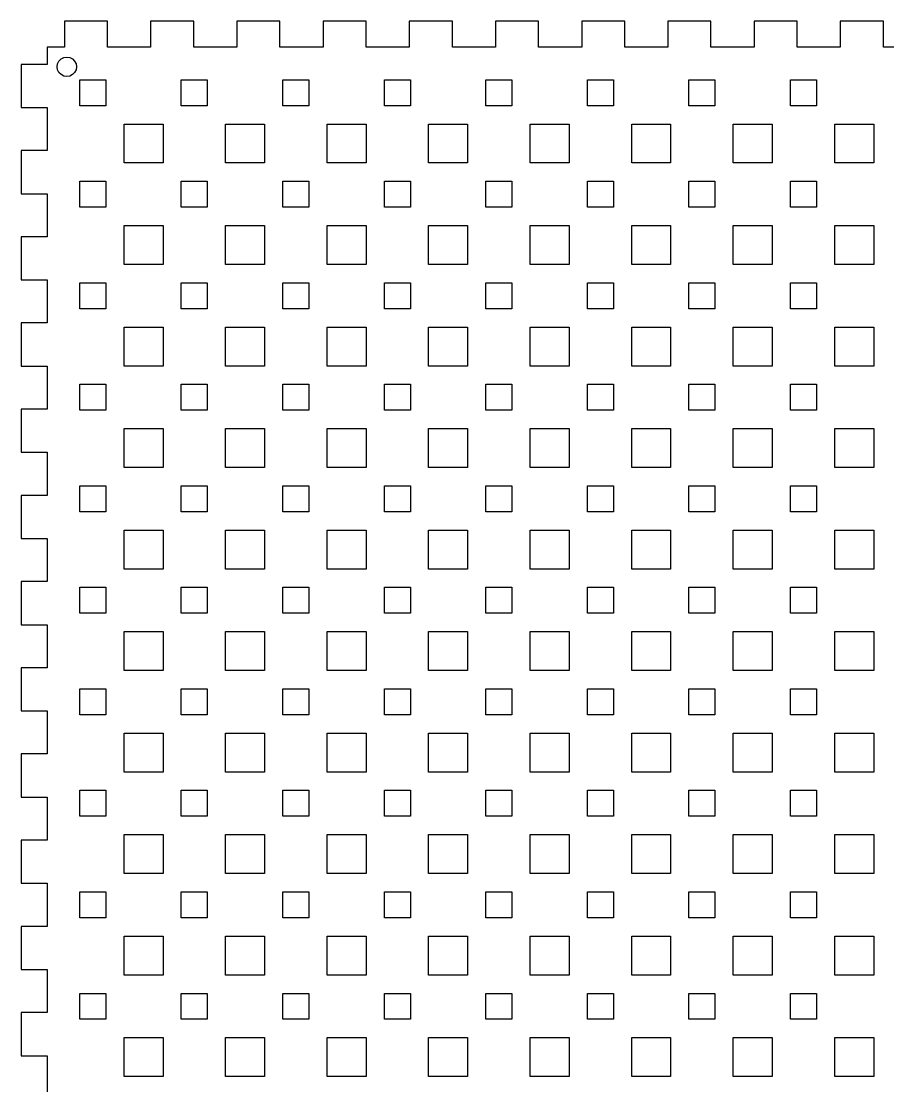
# Model space of a CAD drawing. Header units: metres. Extents: x -282 to 272, y -680 to 554.
# Drawn here: x 0 to 133.3, y 108.2 to 272 of the extents above; entities that cross this region are included whole.
import ezdxf

# ---------------------------------------------------------------- set-up
doc = ezdxf.new("R2010")
doc.units = ezdxf.units.M

msp = doc.modelspace()

# ---------------------------------------------------------------- linework, layer by layer
for p, q in [((13.2683, 272), (6.6341, 272)), ((6.6341, 272), (6.6341, 268)), ((13.2683, 268), (13.2683, 272)), ((26.5366, 272), (19.9024, 272)), ((19.9024, 272), (19.9024, 268)), ((26.5366, 268), (26.5366, 272)), ((39.8049, 272), (33.1707, 272)), ((33.1707, 272), (33.1707, 268)), ((39.8049, 268), (39.8049, 272)), ((53.0732, 272), (46.439, 272)), ((46.439, 272), (46.439, 268)), ((53.0732, 268), (53.0732, 272)), ((66.3415, 272), (59.7073, 272)), ((59.7073, 272), (59.7073, 268)), ((66.3415, 268), (66.3415, 272)), ((79.6097, 272), (72.9756, 272)), ((72.9756, 272), (72.9756, 268)), ((79.6097, 268), (79.6097, 272)), ((92.878, 272), (86.2439, 272)), ((86.2439, 272), (86.2439, 268)), ((92.878, 268), (92.878, 272)), ((106.146, 272), (99.5122, 272)), ((99.5122, 272), (99.5122, 268)), ((106.146, 268), (106.146, 272)), ((119.415, 272), (112.78, 272)), ((112.78, 272), (112.78, 268)), ((119.415, 268), (119.415, 272)), ((132.683, 272), (126.049, 272)), ((126.049, 272), (126.049, 268)), ((132.683, 268), (132.683, 272)), ((6.6341, 268), (4, 268)), ((4, 268), (4, 265.366)), ((19.9024, 268), (13.2683, 268)), ((33.1707, 268), (26.5366, 268)), ((46.439, 268), (39.8049, 268)), ((59.7073, 268), (53.0732, 268)), ((72.9756, 268), (66.3415, 268)), ((86.2439, 268), (79.6097, 268)), ((99.5122, 268), (92.878, 268)), ((112.78, 268), (106.146, 268)), ((126.049, 268), (119.415, 268)), ((139.317, 268), (132.683, 268)), ((5.5, 265), (5.5734, 265.464)), ((5.5734, 265.464), (5.7865, 265.882)), ((5.7865, 265.882), (6.1183, 266.214)), ((6.1183, 266.214), (6.5365, 266.427)), ((6.5365, 266.427), (7, 266.5)), ((7, 266.5), (7.4635, 266.427)), ((7.4635, 266.427), (7.8817, 266.214)), ((7.8817, 266.214), (8.2135, 265.882)), ((8.2135, 265.882), (8.4266, 265.464)), ((8.4266, 265.464), (8.5, 265)), ((4, 265.366), (0, 265.366)), ((0, 265.366), (0, 258.732)), ((5.5734, 264.536), (5.5, 265)), ((5.7865, 264.118), (5.5734, 264.536)), ((6.1183, 263.786), (5.7865, 264.118)), ((8.2135, 264.118), (7.8817, 263.786)), ((8.4266, 264.536), (8.2135, 264.118)), ((8.5, 265), (8.4266, 264.536)), ((6.5365, 263.573), (6.1183, 263.786)), ((7, 263.5), (6.5365, 263.573)), ((7.4635, 263.573), (7, 263.5)), ((7.8817, 263.786), (7.4635, 263.573)), ((9, 259), (9, 263)), ((9, 263), (13, 263)), ((13, 263), (13, 259)), ((24.625, 259), (24.625, 263)), ((24.625, 263), (28.625, 263)), ((28.625, 263), (28.625, 259)), ((40.25, 259), (40.25, 263)), ((40.25, 263), (44.25, 263)), ((44.25, 263), (44.25, 259)), ((55.875, 259), (55.875, 263)), ((55.875, 263), (59.875, 263)), ((59.875, 263), (59.875, 259)), ((71.5, 259), (71.5, 263)), ((71.5, 263), (75.5, 263)), ((75.5, 263), (75.5, 259)), ((87.125, 259), (87.125, 263)), ((87.125, 263), (91.125, 263)), ((91.125, 263), (91.125, 259)), ((102.75, 259), (102.75, 263)), ((102.75, 263), (106.75, 263)), ((106.75, 263), (106.75, 259)), ((118.375, 259), (118.375, 263)), ((118.375, 263), (122.375, 263)), ((122.375, 263), (122.375, 259)), ((13, 259), (9, 259)), ((28.625, 259), (24.625, 259)), ((44.25, 259), (40.25, 259)), ((59.875, 259), (55.875, 259)), ((75.5, 259), (71.5, 259)), ((91.125, 259), (87.125, 259)), ((106.75, 259), (102.75, 259)), ((122.375, 259), (118.375, 259)), ((0, 258.732), (4, 258.732)), ((4, 258.732), (4, 252.098)), ((15.8125, 250.188), (15.8125, 256.188)), ((15.8125, 256.188), (21.8125, 256.188)), ((21.8125, 256.188), (21.8125, 250.188)), ((31.4375, 250.188), (31.4375, 256.188)), ((31.4375, 256.188), (37.4375, 256.188)), ((37.4375, 256.188), (37.4375, 250.188)), ((47.0625, 250.188), (47.0625, 256.188)), ((47.0625, 256.188), (53.0625, 256.188)), ((53.0625, 256.188), (53.0625, 250.188)), ((62.6875, 250.188), (62.6875, 256.188)), ((62.6875, 256.188), (68.6875, 256.188)), ((68.6875, 256.188), (68.6875, 250.188)), ((78.3125, 250.188), (78.3125, 256.188)), ((78.3125, 256.188), (84.3125, 256.188)), ((84.3125, 256.188), (84.3125, 250.188)), ((93.9375, 250.188), (93.9375, 256.188)), ((93.9375, 256.188), (99.9375, 256.188)), ((99.9375, 256.188), (99.9375, 250.188)), ((109.562, 250.188), (109.562, 256.188)), ((109.562, 256.188), (115.562, 256.188)), ((115.562, 256.188), (115.562, 250.188)), ((125.188, 250.188), (125.188, 256.188)), ((125.188, 256.188), (131.188, 256.188)), ((131.188, 256.188), (131.188, 250.188)), ((4, 252.098), (0, 252.098)), ((0, 252.098), (0, 245.463)), ((21.8125, 250.188), (15.8125, 250.188)), ((37.4375, 250.188), (31.4375, 250.188)), ((53.0625, 250.188), (47.0625, 250.188)), ((68.6875, 250.188), (62.6875, 250.188)), ((84.3125, 250.188), (78.3125, 250.188)), ((99.9375, 250.188), (93.9375, 250.188)), ((115.562, 250.188), (109.562, 250.188)), ((131.188, 250.188), (125.188, 250.188)), ((9, 243.375), (9, 247.375)), ((9, 247.375), (13, 247.375)), ((13, 247.375), (13, 243.375)), ((24.625, 243.375), (24.625, 247.375)), ((24.625, 247.375), (28.625, 247.375)), ((28.625, 247.375), (28.625, 243.375)), ((40.25, 243.375), (40.25, 247.375)), ((40.25, 247.375), (44.25, 247.375)), ((44.25, 247.375), (44.25, 243.375)), ((55.875, 243.375), (55.875, 247.375)), ((55.875, 247.375), (59.875, 247.375)), ((59.875, 247.375), (59.875, 243.375)), ((71.5, 243.375), (71.5, 247.375)), ((71.5, 247.375), (75.5, 247.375)), ((75.5, 247.375), (75.5, 243.375)), ((87.125, 243.375), (87.125, 247.375)), ((87.125, 247.375), (91.125, 247.375)), ((91.125, 247.375), (91.125, 243.375)), ((102.75, 243.375), (102.75, 247.375)), ((102.75, 247.375), (106.75, 247.375)), ((106.75, 247.375), (106.75, 243.375)), ((118.375, 243.375), (118.375, 247.375)), ((118.375, 247.375), (122.375, 247.375)), ((122.375, 247.375), (122.375, 243.375)), ((0, 245.463), (4, 245.463)), ((4, 245.463), (4, 238.829)), ((13, 243.375), (9, 243.375)), ((28.625, 243.375), (24.625, 243.375)), ((44.25, 243.375), (40.25, 243.375)), ((59.875, 243.375), (55.875, 243.375)), ((75.5, 243.375), (71.5, 243.375)), ((91.125, 243.375), (87.125, 243.375)), ((106.75, 243.375), (102.75, 243.375)), ((122.375, 243.375), (118.375, 243.375)), ((15.8125, 234.562), (15.8125, 240.562)), ((15.8125, 240.562), (21.8125, 240.562)), ((21.8125, 240.562), (21.8125, 234.562)), ((31.4375, 234.562), (31.4375, 240.562)), ((31.4375, 240.562), (37.4375, 240.562)), ((37.4375, 240.562), (37.4375, 234.562)), ((47.0625, 234.562), (47.0625, 240.562)), ((47.0625, 240.562), (53.0625, 240.562)), ((53.0625, 240.562), (53.0625, 234.562)), ((62.6875, 234.562), (62.6875, 240.562)), ((62.6875, 240.562), (68.6875, 240.562)), ((68.6875, 240.562), (68.6875, 234.562)), ((78.3125, 234.562), (78.3125, 240.562)), ((78.3125, 240.562), (84.3125, 240.562)), ((84.3125, 240.562), (84.3125, 234.562)), ((93.9375, 234.562), (93.9375, 240.562)), ((93.9375, 240.562), (99.9375, 240.562)), ((99.9375, 240.562), (99.9375, 234.562)), ((109.562, 234.562), (109.562, 240.562)), ((109.562, 240.562), (115.562, 240.562)), ((115.562, 240.562), (115.562, 234.562)), ((125.188, 234.562), (125.188, 240.562)), ((125.188, 240.562), (131.188, 240.562)), ((131.188, 240.562), (131.188, 234.562)), ((4, 238.829), (0, 238.829)), ((0, 238.829), (0, 232.195)), ((21.8125, 234.562), (15.8125, 234.562)), ((37.4375, 234.562), (31.4375, 234.562)), ((53.0625, 234.562), (47.0625, 234.562)), ((68.6875, 234.562), (62.6875, 234.562)), ((84.3125, 234.562), (78.3125, 234.562)), ((99.9375, 234.562), (93.9375, 234.562)), ((115.562, 234.562), (109.562, 234.562)), ((131.188, 234.562), (125.188, 234.562)), ((0, 232.195), (4, 232.195)), ((4, 232.195), (4, 225.561)), ((9, 227.75), (9, 231.75)), ((9, 231.75), (13, 231.75)), ((13, 231.75), (13, 227.75)), ((24.625, 227.75), (24.625, 231.75)), ((24.625, 231.75), (28.625, 231.75)), ((28.625, 231.75), (28.625, 227.75)), ((40.25, 227.75), (40.25, 231.75)), ((40.25, 231.75), (44.25, 231.75)), ((44.25, 231.75), (44.25, 227.75)), ((55.875, 227.75), (55.875, 231.75)), ((55.875, 231.75), (59.875, 231.75)), ((59.875, 231.75), (59.875, 227.75)), ((71.5, 227.75), (71.5, 231.75)), ((71.5, 231.75), (75.5, 231.75)), ((75.5, 231.75), (75.5, 227.75)), ((87.125, 227.75), (87.125, 231.75)), ((87.125, 231.75), (91.125, 231.75)), ((91.125, 231.75), (91.125, 227.75)), ((102.75, 227.75), (102.75, 231.75)), ((102.75, 231.75), (106.75, 231.75)), ((106.75, 231.75), (106.75, 227.75)), ((118.375, 227.75), (118.375, 231.75)), ((118.375, 231.75), (122.375, 231.75)), ((122.375, 231.75), (122.375, 227.75)), ((13, 227.75), (9, 227.75)), ((28.625, 227.75), (24.625, 227.75)), ((44.25, 227.75), (40.25, 227.75)), ((59.875, 227.75), (55.875, 227.75)), ((75.5, 227.75), (71.5, 227.75)), ((91.125, 227.75), (87.125, 227.75)), ((106.75, 227.75), (102.75, 227.75)), ((122.375, 227.75), (118.375, 227.75)), ((4, 225.561), (0, 225.561)), ((0, 225.561), (0, 218.927)), ((15.8125, 218.938), (15.8125, 224.938)), ((15.8125, 224.938), (21.8125, 224.938)), ((21.8125, 224.938), (21.8125, 218.938)), ((31.4375, 218.938), (31.4375, 224.938)), ((31.4375, 224.938), (37.4375, 224.938)), ((37.4375, 224.938), (37.4375, 218.938)), ((47.0625, 218.938), (47.0625, 224.938)), ((47.0625, 224.938), (53.0625, 224.938)), ((53.0625, 224.938), (53.0625, 218.938)), ((62.6875, 218.938), (62.6875, 224.938)), ((62.6875, 224.938), (68.6875, 224.938)), ((68.6875, 224.938), (68.6875, 218.938)), ((78.3125, 218.938), (78.3125, 224.938)), ((78.3125, 224.938), (84.3125, 224.938)), ((84.3125, 224.938), (84.3125, 218.938)), ((93.9375, 218.938), (93.9375, 224.938)), ((93.9375, 224.938), (99.9375, 224.938)), ((99.9375, 224.938), (99.9375, 218.938)), ((109.562, 218.938), (109.562, 224.938)), ((109.562, 224.938), (115.562, 224.938)), ((115.562, 224.938), (115.562, 218.938)), ((125.188, 218.938), (125.188, 224.938)), ((125.188, 224.938), (131.188, 224.938)), ((131.188, 224.938), (131.188, 218.938)), ((0, 218.927), (4, 218.927)), ((4, 218.927), (4, 212.293)), ((21.8125, 218.938), (15.8125, 218.938)), ((37.4375, 218.938), (31.4375, 218.938)), ((53.0625, 218.938), (47.0625, 218.938)), ((68.6875, 218.938), (62.6875, 218.938)), ((84.3125, 218.938), (78.3125, 218.938)), ((99.9375, 218.938), (93.9375, 218.938)), ((115.562, 218.938), (109.562, 218.938)), ((131.188, 218.938), (125.188, 218.938)), ((9, 212.125), (9, 216.125)), ((9, 216.125), (13, 216.125)), ((13, 216.125), (13, 212.125)), ((24.625, 212.125), (24.625, 216.125)), ((24.625, 216.125), (28.625, 216.125)), ((28.625, 216.125), (28.625, 212.125)), ((40.25, 212.125), (40.25, 216.125)), ((40.25, 216.125), (44.25, 216.125)), ((44.25, 216.125), (44.25, 212.125)), ((55.875, 212.125), (55.875, 216.125)), ((55.875, 216.125), (59.875, 216.125)), ((59.875, 216.125), (59.875, 212.125)), ((71.5, 212.125), (71.5, 216.125)), ((71.5, 216.125), (75.5, 216.125)), ((75.5, 216.125), (75.5, 212.125)), ((87.125, 212.125), (87.125, 216.125)), ((87.125, 216.125), (91.125, 216.125)), ((91.125, 216.125), (91.125, 212.125)), ((102.75, 212.125), (102.75, 216.125)), ((102.75, 216.125), (106.75, 216.125)), ((106.75, 216.125), (106.75, 212.125)), ((118.375, 212.125), (118.375, 216.125)), ((118.375, 216.125), (122.375, 216.125)), ((122.375, 216.125), (122.375, 212.125)), ((4, 212.293), (0, 212.293)), ((0, 212.293), (0, 205.659)), ((13, 212.125), (9, 212.125)), ((28.625, 212.125), (24.625, 212.125)), ((44.25, 212.125), (40.25, 212.125)), ((59.875, 212.125), (55.875, 212.125)), ((75.5, 212.125), (71.5, 212.125)), ((91.125, 212.125), (87.125, 212.125)), ((106.75, 212.125), (102.75, 212.125)), ((122.375, 212.125), (118.375, 212.125)), ((15.8125, 203.312), (15.8125, 209.312)), ((15.8125, 209.312), (21.8125, 209.312)), ((21.8125, 209.312), (21.8125, 203.312)), ((31.4375, 203.312), (31.4375, 209.312)), ((31.4375, 209.312), (37.4375, 209.312)), ((37.4375, 209.312), (37.4375, 203.312)), ((47.0625, 203.312), (47.0625, 209.312)), ((47.0625, 209.312), (53.0625, 209.312)), ((53.0625, 209.312), (53.0625, 203.312)), ((62.6875, 203.312), (62.6875, 209.312)), ((62.6875, 209.312), (68.6875, 209.312)), ((68.6875, 209.312), (68.6875, 203.312)), ((78.3125, 203.312), (78.3125, 209.312)), ((78.3125, 209.312), (84.3125, 209.312)), ((84.3125, 209.312), (84.3125, 203.312)), ((93.9375, 203.312), (93.9375, 209.312)), ((93.9375, 209.312), (99.9375, 209.312)), ((99.9375, 209.312), (99.9375, 203.312)), ((109.562, 203.312), (109.562, 209.312)), ((109.562, 209.312), (115.562, 209.312)), ((115.562, 209.312), (115.562, 203.312)), ((125.188, 203.312), (125.188, 209.312)), ((125.188, 209.312), (131.188, 209.312)), ((131.188, 209.312), (131.188, 203.312)), ((0, 205.659), (4, 205.659)), ((4, 205.659), (4, 199.024)), ((21.8125, 203.312), (15.8125, 203.312)), ((37.4375, 203.312), (31.4375, 203.312)), ((53.0625, 203.312), (47.0625, 203.312)), ((68.6875, 203.312), (62.6875, 203.312)), ((84.3125, 203.312), (78.3125, 203.312)), ((99.9375, 203.312), (93.9375, 203.312)), ((115.562, 203.312), (109.562, 203.312)), ((131.188, 203.312), (125.188, 203.312)), ((9, 196.5), (9, 200.5)), ((9, 200.5), (13, 200.5)), ((13, 200.5), (13, 196.5)), ((24.625, 196.5), (24.625, 200.5)), ((24.625, 200.5), (28.625, 200.5)), ((28.625, 200.5), (28.625, 196.5)), ((40.25, 196.5), (40.25, 200.5)), ((40.25, 200.5), (44.25, 200.5)), ((44.25, 200.5), (44.25, 196.5)), ((55.875, 196.5), (55.875, 200.5)), ((55.875, 200.5), (59.875, 200.5)), ((59.875, 200.5), (59.875, 196.5)), ((71.5, 196.5), (71.5, 200.5)), ((71.5, 200.5), (75.5, 200.5)), ((75.5, 200.5), (75.5, 196.5)), ((87.125, 196.5), (87.125, 200.5)), ((87.125, 200.5), (91.125, 200.5)), ((91.125, 200.5), (91.125, 196.5)), ((102.75, 196.5), (102.75, 200.5)), ((102.75, 200.5), (106.75, 200.5)), ((106.75, 200.5), (106.75, 196.5)), ((118.375, 196.5), (118.375, 200.5)), ((118.375, 200.5), (122.375, 200.5)), ((122.375, 200.5), (122.375, 196.5)), ((4, 199.024), (0, 199.024)), ((0, 199.024), (0, 192.39)), ((13, 196.5), (9, 196.5)), ((28.625, 196.5), (24.625, 196.5)), ((44.25, 196.5), (40.25, 196.5)), ((59.875, 196.5), (55.875, 196.5)), ((75.5, 196.5), (71.5, 196.5)), ((91.125, 196.5), (87.125, 196.5)), ((106.75, 196.5), (102.75, 196.5)), ((122.375, 196.5), (118.375, 196.5)), ((15.8125, 187.688), (15.8125, 193.688)), ((15.8125, 193.688), (21.8125, 193.688)), ((21.8125, 193.688), (21.8125, 187.688)), ((31.4375, 187.688), (31.4375, 193.688)), ((31.4375, 193.688), (37.4375, 193.688)), ((37.4375, 193.688), (37.4375, 187.688)), ((47.0625, 187.688), (47.0625, 193.688)), ((47.0625, 193.688), (53.0625, 193.688)), ((53.0625, 193.688), (53.0625, 187.688)), ((62.6875, 187.688), (62.6875, 193.688)), ((62.6875, 193.688), (68.6875, 193.688)), ((68.6875, 193.688), (68.6875, 187.688)), ((78.3125, 187.688), (78.3125, 193.688)), ((78.3125, 193.688), (84.3125, 193.688)), ((84.3125, 193.688), (84.3125, 187.688)), ((93.9375, 187.688), (93.9375, 193.688)), ((93.9375, 193.688), (99.9375, 193.688)), ((99.9375, 193.688), (99.9375, 187.688)), ((109.562, 187.688), (109.562, 193.688)), ((109.562, 193.688), (115.562, 193.688)), ((115.562, 193.688), (115.562, 187.688)), ((125.188, 187.688), (125.188, 193.688)), ((125.188, 193.688), (131.188, 193.688)), ((131.188, 193.688), (131.188, 187.688)), ((0, 192.39), (4, 192.39)), ((4, 192.39), (4, 185.756)), ((21.8125, 187.688), (15.8125, 187.688)), ((37.4375, 187.688), (31.4375, 187.688)), ((53.0625, 187.688), (47.0625, 187.688)), ((68.6875, 187.688), (62.6875, 187.688)), ((84.3125, 187.688), (78.3125, 187.688)), ((99.9375, 187.688), (93.9375, 187.688)), ((115.562, 187.688), (109.562, 187.688)), ((131.188, 187.688), (125.188, 187.688)), ((4, 185.756), (0, 185.756)), ((0, 185.756), (0, 179.122)), ((9, 180.875), (9, 184.875)), ((9, 184.875), (13, 184.875)), ((13, 184.875), (13, 180.875)), ((24.625, 180.875), (24.625, 184.875)), ((24.625, 184.875), (28.625, 184.875)), ((28.625, 184.875), (28.625, 180.875)), ((40.25, 180.875), (40.25, 184.875)), ((40.25, 184.875), (44.25, 184.875)), ((44.25, 184.875), (44.25, 180.875)), ((55.875, 180.875), (55.875, 184.875)), ((55.875, 184.875), (59.875, 184.875)), ((59.875, 184.875), (59.875, 180.875)), ((71.5, 180.875), (71.5, 184.875)), ((71.5, 184.875), (75.5, 184.875)), ((75.5, 184.875), (75.5, 180.875)), ((87.125, 180.875), (87.125, 184.875)), ((87.125, 184.875), (91.125, 184.875)), ((91.125, 184.875), (91.125, 180.875)), ((102.75, 180.875), (102.75, 184.875)), ((102.75, 184.875), (106.75, 184.875)), ((106.75, 184.875), (106.75, 180.875)), ((118.375, 180.875), (118.375, 184.875)), ((118.375, 184.875), (122.375, 184.875)), ((122.375, 184.875), (122.375, 180.875)), ((13, 180.875), (9, 180.875)), ((28.625, 180.875), (24.625, 180.875)), ((44.25, 180.875), (40.25, 180.875)), ((59.875, 180.875), (55.875, 180.875)), ((75.5, 180.875), (71.5, 180.875)), ((91.125, 180.875), (87.125, 180.875)), ((106.75, 180.875), (102.75, 180.875)), ((122.375, 180.875), (118.375, 180.875)), ((0, 179.122), (4, 179.122)), ((4, 179.122), (4, 172.488)), ((15.8125, 172.062), (15.8125, 178.062)), ((15.8125, 178.062), (21.8125, 178.062)), ((21.8125, 178.062), (21.8125, 172.062)), ((31.4375, 172.062), (31.4375, 178.062)), ((31.4375, 178.062), (37.4375, 178.062)), ((37.4375, 178.062), (37.4375, 172.062)), ((47.0625, 172.062), (47.0625, 178.062)), ((47.0625, 178.062), (53.0625, 178.062)), ((53.0625, 178.062), (53.0625, 172.062)), ((62.6875, 172.062), (62.6875, 178.062)), ((62.6875, 178.062), (68.6875, 178.062)), ((68.6875, 178.062), (68.6875, 172.062)), ((78.3125, 172.062), (78.3125, 178.062)), ((78.3125, 178.062), (84.3125, 178.062)), ((84.3125, 178.062), (84.3125, 172.062)), ((93.9375, 172.062), (93.9375, 178.062)), ((93.9375, 178.062), (99.9375, 178.062)), ((99.9375, 178.062), (99.9375, 172.062)), ((109.562, 172.062), (109.562, 178.062)), ((109.562, 178.062), (115.562, 178.062)), ((115.562, 178.062), (115.562, 172.062)), ((125.188, 172.062), (125.188, 178.062)), ((125.188, 178.062), (131.188, 178.062)), ((131.188, 178.062), (131.188, 172.062)), ((4, 172.488), (0, 172.488)), ((0, 172.488), (0, 165.854)), ((21.8125, 172.062), (15.8125, 172.062)), ((37.4375, 172.062), (31.4375, 172.062)), ((53.0625, 172.062), (47.0625, 172.062)), ((68.6875, 172.062), (62.6875, 172.062)), ((84.3125, 172.062), (78.3125, 172.062)), ((99.9375, 172.062), (93.9375, 172.062)), ((115.562, 172.062), (109.562, 172.062)), ((131.188, 172.062), (125.188, 172.062)), ((9, 165.25), (9, 169.25)), ((9, 169.25), (13, 169.25)), ((13, 169.25), (13, 165.25)), ((24.625, 165.25), (24.625, 169.25)), ((24.625, 169.25), (28.625, 169.25)), ((28.625, 169.25), (28.625, 165.25)), ((40.25, 165.25), (40.25, 169.25)), ((40.25, 169.25), (44.25, 169.25)), ((44.25, 169.25), (44.25, 165.25)), ((55.875, 165.25), (55.875, 169.25)), ((55.875, 169.25), (59.875, 169.25)), ((59.875, 169.25), (59.875, 165.25)), ((71.5, 165.25), (71.5, 169.25)), ((71.5, 169.25), (75.5, 169.25)), ((75.5, 169.25), (75.5, 165.25)), ((87.125, 165.25), (87.125, 169.25)), ((87.125, 169.25), (91.125, 169.25)), ((91.125, 169.25), (91.125, 165.25)), ((102.75, 165.25), (102.75, 169.25)), ((102.75, 169.25), (106.75, 169.25)), ((106.75, 169.25), (106.75, 165.25)), ((118.375, 165.25), (118.375, 169.25)), ((118.375, 169.25), (122.375, 169.25)), ((122.375, 169.25), (122.375, 165.25)), ((0, 165.854), (4, 165.854)), ((4, 165.854), (4, 159.219)), ((13, 165.25), (9, 165.25)), ((28.625, 165.25), (24.625, 165.25)), ((44.25, 165.25), (40.25, 165.25)), ((59.875, 165.25), (55.875, 165.25)), ((75.5, 165.25), (71.5, 165.25)), ((91.125, 165.25), (87.125, 165.25)), ((106.75, 165.25), (102.75, 165.25)), ((122.375, 165.25), (118.375, 165.25)), ((15.8125, 156.438), (15.8125, 162.438)), ((15.8125, 162.438), (21.8125, 162.438)), ((21.8125, 162.438), (21.8125, 156.438)), ((31.4375, 156.438), (31.4375, 162.438)), ((31.4375, 162.438), (37.4375, 162.438)), ((37.4375, 162.438), (37.4375, 156.438)), ((47.0625, 156.438), (47.0625, 162.438)), ((47.0625, 162.438), (53.0625, 162.438)), ((53.0625, 162.438), (53.0625, 156.438)), ((62.6875, 156.438), (62.6875, 162.438)), ((62.6875, 162.438), (68.6875, 162.438)), ((68.6875, 162.438), (68.6875, 156.438)), ((78.3125, 156.438), (78.3125, 162.438)), ((78.3125, 162.438), (84.3125, 162.438)), ((84.3125, 162.438), (84.3125, 156.438)), ((93.9375, 156.438), (93.9375, 162.438)), ((93.9375, 162.438), (99.9375, 162.438)), ((99.9375, 162.438), (99.9375, 156.438)), ((109.562, 156.438), (109.562, 162.438)), ((109.562, 162.438), (115.562, 162.438)), ((115.562, 162.438), (115.562, 156.438)), ((125.188, 156.438), (125.188, 162.438)), ((125.188, 162.438), (131.188, 162.438)), ((131.188, 162.438), (131.188, 156.438)), ((4, 159.219), (0, 159.219)), ((0, 159.219), (0, 152.585)), ((21.8125, 156.438), (15.8125, 156.438)), ((37.4375, 156.438), (31.4375, 156.438)), ((53.0625, 156.438), (47.0625, 156.438)), ((68.6875, 156.438), (62.6875, 156.438)), ((84.3125, 156.438), (78.3125, 156.438)), ((99.9375, 156.438), (93.9375, 156.438)), ((115.562, 156.438), (109.562, 156.438)), ((131.188, 156.438), (125.188, 156.438)), ((0, 152.585), (4, 152.585)), ((4, 152.585), (4, 145.951)), ((9, 149.625), (9, 153.625)), ((9, 153.625), (13, 153.625)), ((13, 153.625), (13, 149.625)), ((24.625, 149.625), (24.625, 153.625)), ((24.625, 153.625), (28.625, 153.625)), ((28.625, 153.625), (28.625, 149.625)), ((40.25, 149.625), (40.25, 153.625)), ((40.25, 153.625), (44.25, 153.625)), ((44.25, 153.625), (44.25, 149.625)), ((55.875, 149.625), (55.875, 153.625)), ((55.875, 153.625), (59.875, 153.625)), ((59.875, 153.625), (59.875, 149.625)), ((71.5, 149.625), (71.5, 153.625)), ((71.5, 153.625), (75.5, 153.625)), ((75.5, 153.625), (75.5, 149.625)), ((87.125, 149.625), (87.125, 153.625)), ((87.125, 153.625), (91.125, 153.625)), ((91.125, 153.625), (91.125, 149.625)), ((102.75, 149.625), (102.75, 153.625)), ((102.75, 153.625), (106.75, 153.625)), ((106.75, 153.625), (106.75, 149.625)), ((118.375, 149.625), (118.375, 153.625)), ((118.375, 153.625), (122.375, 153.625)), ((122.375, 153.625), (122.375, 149.625)), ((13, 149.625), (9, 149.625)), ((28.625, 149.625), (24.625, 149.625)), ((44.25, 149.625), (40.25, 149.625)), ((59.875, 149.625), (55.875, 149.625)), ((75.5, 149.625), (71.5, 149.625)), ((91.125, 149.625), (87.125, 149.625)), ((106.75, 149.625), (102.75, 149.625)), ((122.375, 149.625), (118.375, 149.625)), ((4, 145.951), (0, 145.951)), ((0, 145.951), (0, 139.317)), ((15.8125, 140.812), (15.8125, 146.812)), ((15.8125, 146.812), (21.8125, 146.812)), ((21.8125, 146.812), (21.8125, 140.812)), ((31.4375, 140.812), (31.4375, 146.812)), ((31.4375, 146.812), (37.4375, 146.812)), ((37.4375, 146.812), (37.4375, 140.812)), ((47.0625, 140.812), (47.0625, 146.812)), ((47.0625, 146.812), (53.0625, 146.812)), ((53.0625, 146.812), (53.0625, 140.812)), ((62.6875, 140.812), (62.6875, 146.812)), ((62.6875, 146.812), (68.6875, 146.812)), ((68.6875, 146.812), (68.6875, 140.812)), ((78.3125, 140.812), (78.3125, 146.812)), ((78.3125, 146.812), (84.3125, 146.812)), ((84.3125, 146.812), (84.3125, 140.812)), ((93.9375, 140.812), (93.9375, 146.812)), ((93.9375, 146.812), (99.9375, 146.812)), ((99.9375, 146.812), (99.9375, 140.812)), ((109.562, 140.812), (109.562, 146.812)), ((109.562, 146.812), (115.562, 146.812)), ((115.562, 146.812), (115.562, 140.812)), ((125.188, 140.812), (125.188, 146.812)), ((125.188, 146.812), (131.188, 146.812)), ((131.188, 146.812), (131.188, 140.812)), ((0, 139.317), (4, 139.317)), ((4, 139.317), (4, 132.683)), ((21.8125, 140.812), (15.8125, 140.812)), ((37.4375, 140.812), (31.4375, 140.812)), ((53.0625, 140.812), (47.0625, 140.812)), ((68.6875, 140.812), (62.6875, 140.812)), ((84.3125, 140.812), (78.3125, 140.812)), ((99.9375, 140.812), (93.9375, 140.812)), ((115.562, 140.812), (109.562, 140.812)), ((131.188, 140.812), (125.188, 140.812)), ((9, 134), (9, 138)), ((9, 138), (13, 138)), ((13, 138), (13, 134)), ((24.625, 134), (24.625, 138)), ((24.625, 138), (28.625, 138)), ((28.625, 138), (28.625, 134)), ((40.25, 134), (40.25, 138)), ((40.25, 138), (44.25, 138)), ((44.25, 138), (44.25, 134)), ((55.875, 134), (55.875, 138)), ((55.875, 138), (59.875, 138)), ((59.875, 138), (59.875, 134)), ((71.5, 134), (71.5, 138)), ((71.5, 138), (75.5, 138)), ((75.5, 138), (75.5, 134)), ((87.125, 134), (87.125, 138)), ((87.125, 138), (91.125, 138)), ((91.125, 138), (91.125, 134)), ((102.75, 134), (102.75, 138)), ((102.75, 138), (106.75, 138)), ((106.75, 138), (106.75, 134)), ((118.375, 134), (118.375, 138)), ((118.375, 138), (122.375, 138)), ((122.375, 138), (122.375, 134)), ((13, 134), (9, 134)), ((28.625, 134), (24.625, 134)), ((44.25, 134), (40.25, 134)), ((59.875, 134), (55.875, 134)), ((75.5, 134), (71.5, 134)), ((91.125, 134), (87.125, 134)), ((106.75, 134), (102.75, 134)), ((122.375, 134), (118.375, 134)), ((4, 132.683), (0, 132.683)), ((0, 132.683), (0, 126.049)), ((15.8125, 125.188), (15.8125, 131.188)), ((15.8125, 131.188), (21.8125, 131.188)), ((21.8125, 131.188), (21.8125, 125.188)), ((31.4375, 125.188), (31.4375, 131.188)), ((31.4375, 131.188), (37.4375, 131.188)), ((37.4375, 131.188), (37.4375, 125.188)), ((47.0625, 125.188), (47.0625, 131.188)), ((47.0625, 131.188), (53.0625, 131.188)), ((53.0625, 131.188), (53.0625, 125.188)), ((62.6875, 125.188), (62.6875, 131.188)), ((62.6875, 131.188), (68.6875, 131.188)), ((68.6875, 131.188), (68.6875, 125.188)), ((78.3125, 125.188), (78.3125, 131.188)), ((78.3125, 131.188), (84.3125, 131.188)), ((84.3125, 131.188), (84.3125, 125.188)), ((93.9375, 125.188), (93.9375, 131.188)), ((93.9375, 131.188), (99.9375, 131.188)), ((99.9375, 131.188), (99.9375, 125.188)), ((109.562, 125.188), (109.562, 131.188)), ((109.562, 131.188), (115.562, 131.188)), ((115.562, 131.188), (115.562, 125.188)), ((125.188, 125.188), (125.188, 131.188)), ((125.188, 131.188), (131.188, 131.188)), ((131.188, 131.188), (131.188, 125.188)), ((0, 126.049), (4, 126.049)), ((4, 126.049), (4, 119.415)), ((21.8125, 125.188), (15.8125, 125.188)), ((37.4375, 125.188), (31.4375, 125.188)), ((53.0625, 125.188), (47.0625, 125.188)), ((68.6875, 125.188), (62.6875, 125.188)), ((84.3125, 125.188), (78.3125, 125.188)), ((99.9375, 125.188), (93.9375, 125.188)), ((115.562, 125.188), (109.562, 125.188)), ((131.188, 125.188), (125.188, 125.188)), ((9, 118.375), (9, 122.375)), ((9, 122.375), (13, 122.375)), ((13, 122.375), (13, 118.375)), ((24.625, 118.375), (24.625, 122.375)), ((24.625, 122.375), (28.625, 122.375)), ((28.625, 122.375), (28.625, 118.375)), ((40.25, 118.375), (40.25, 122.375)), ((40.25, 122.375), (44.25, 122.375)), ((44.25, 122.375), (44.25, 118.375)), ((55.875, 118.375), (55.875, 122.375)), ((55.875, 122.375), (59.875, 122.375)), ((59.875, 122.375), (59.875, 118.375)), ((71.5, 118.375), (71.5, 122.375)), ((71.5, 122.375), (75.5, 122.375)), ((75.5, 122.375), (75.5, 118.375)), ((87.125, 118.375), (87.125, 122.375)), ((87.125, 122.375), (91.125, 122.375)), ((91.125, 122.375), (91.125, 118.375)), ((102.75, 118.375), (102.75, 122.375)), ((102.75, 122.375), (106.75, 122.375)), ((106.75, 122.375), (106.75, 118.375)), ((118.375, 118.375), (118.375, 122.375)), ((118.375, 122.375), (122.375, 122.375)), ((122.375, 122.375), (122.375, 118.375)), ((4, 119.415), (0, 119.415)), ((0, 119.415), (0, 112.78)), ((13, 118.375), (9, 118.375)), ((28.625, 118.375), (24.625, 118.375)), ((44.25, 118.375), (40.25, 118.375)), ((59.875, 118.375), (55.875, 118.375)), ((75.5, 118.375), (71.5, 118.375)), ((91.125, 118.375), (87.125, 118.375)), ((106.75, 118.375), (102.75, 118.375)), ((122.375, 118.375), (118.375, 118.375)), ((15.8125, 109.562), (15.8125, 115.562)), ((15.8125, 115.562), (21.8125, 115.562)), ((21.8125, 115.562), (21.8125, 109.562)), ((31.4375, 109.562), (31.4375, 115.562)), ((31.4375, 115.562), (37.4375, 115.562)), ((37.4375, 115.562), (37.4375, 109.562)), ((47.0625, 109.562), (47.0625, 115.562)), ((47.0625, 115.562), (53.0625, 115.562)), ((53.0625, 115.562), (53.0625, 109.562)), ((62.6875, 109.562), (62.6875, 115.562)), ((62.6875, 115.562), (68.6875, 115.562)), ((68.6875, 115.562), (68.6875, 109.562)), ((78.3125, 109.562), (78.3125, 115.562)), ((78.3125, 115.562), (84.3125, 115.562)), ((84.3125, 115.562), (84.3125, 109.562)), ((93.9375, 109.562), (93.9375, 115.562)), ((93.9375, 115.562), (99.9375, 115.562)), ((99.9375, 115.562), (99.9375, 109.562)), ((109.562, 109.562), (109.562, 115.562)), ((109.562, 115.562), (115.562, 115.562)), ((115.562, 115.562), (115.562, 109.562)), ((125.188, 109.562), (125.188, 115.562)), ((125.188, 115.562), (131.188, 115.562)), ((131.188, 115.562), (131.188, 109.562)), ((0, 112.78), (4, 112.78)), ((4, 112.78), (4, 106.146)), ((21.8125, 109.562), (15.8125, 109.562)), ((37.4375, 109.562), (31.4375, 109.562)), ((53.0625, 109.562), (47.0625, 109.562)), ((68.6875, 109.562), (62.6875, 109.562)), ((84.3125, 109.562), (78.3125, 109.562)), ((99.9375, 109.562), (93.9375, 109.562)), ((115.562, 109.562), (109.562, 109.562)), ((131.188, 109.562), (125.188, 109.562))]:
    msp.add_line(p, q)

doc.saveas('drawing.dxf')
